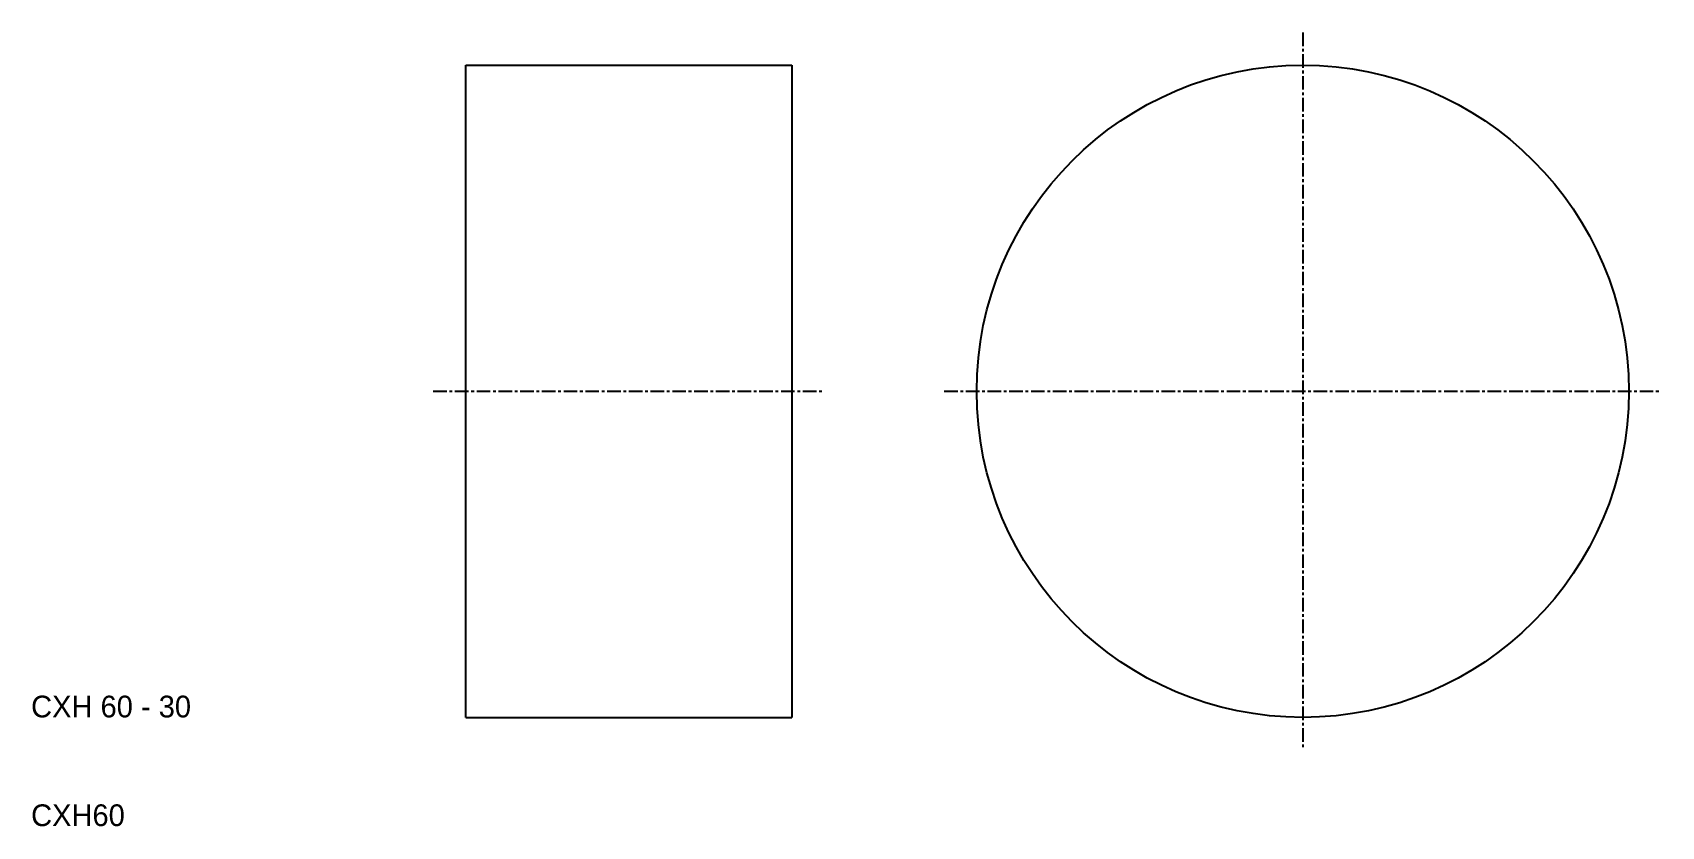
# Model space of a CAD drawing. Extents: x 10 to 160, y 10 to 83.
import ezdxf

# ---------------------------------------------------------------- set-up
doc = ezdxf.new("R2010")
doc.units = 0
doc.linetypes.add('CENTER', pattern=[2, 1.25, -0.25, 0.25, -0.25])
doc.layers.get('0').update_dxf_attribs({"linetype": 'CONTINUOUS'})
doc.layers.add('CENTER', color=1, linetype='CENTER')

msp = doc.modelspace()

# ---------------------------------------------------------------- linework, layer by layer
at = {"color": 7, "linetype": 'CONTINUOUS'}
for p, q in [((50, 80), (80, 80)), ((50, 20), (50, 80)), ((80, 80), (80, 20)), ((50, 20), (80, 20))]:
    msp.add_line(p, q, dxfattribs=at)
msp.add_circle((127, 50), 30, dxfattribs=at)
at = {"layer": 'CENTER', "color": 1, "linetype": 'CENTER'}
for p, q in [((127, 83), (127, 17)), ((47, 50), (83, 50)), ((94, 50), (160, 50))]:
    msp.add_line(p, q, dxfattribs=at)

# ---------------------------------------------------------------- texts
at = {"color": 7, "linetype": 'CONTINUOUS'}
for s, p in [('CXH 60 - 30', (10, 20)), ('CXH60', (10, 10))]:
    msp.add_text(s, height=2, dxfattribs=at).set_placement(p)

doc.saveas('drawing.dxf')
